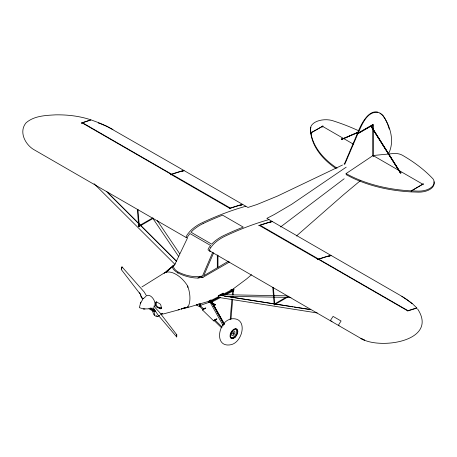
<?xml version="1.0" encoding="UTF-8"?>
<svg xmlns="http://www.w3.org/2000/svg" width="457" height="457" viewBox="0 0 457 457"><rect width="100%" height="100%" fill="white"/><g stroke="black" fill="none" stroke-linecap="round" stroke-linejoin="round"><path stroke-width="0.69" d="M219.029 295.856L219.046 295.336L223.045 293.177L223.49 293.434L223.473 294.468L222.439 295.068M219.474 296.113L219.491 295.593L223.49 293.434M223.045 293.177L223.473 293.96M146.486 295.799L144.138 291.92L121.985 266.859L121.842 267.802M209.574 301.866L209.752 301.809M230.174 319.357L231.933 299.004M232.053 297.598L232.173 296.193M232.293 294.794L232.596 291.28M230.945 319.432L232.642 299.763M232.824 297.656L232.944 296.25M233.064 294.845L233.55 289.224L231.585 290.264L231.916 290.109M121.665 268.962L121.836 267.893M196.441 304.579L196.853 304.745L196.721 304.288M153.089 307.515L157.962 314.902L176.733 336.952L176.79 334.775L159.607 312.468L153.763 306.093M140.522 293.68L140.596 295.593L141.362 297.467A1.839 0.348 60.8 0 0 141.681 297.953L142.681 299.015M222.136 294.885L222.102 294.719A3.222 1.742 88.7 0 0 221.371 294.782L220.377 294.765M200.703 305.048C200.08 306.15 199.526 303.825 200.589 304.591M208.838 301.557C209.432 303.002 208.398 301.809 209.066 301.409M209.009 301.494L209.089 302.06L209.529 302.094M140.499 303.18L139.385 307.664L143.241 308.886L148.336 308.869M196.401 304.476L197.196 305.43L199.778 306.79L200.937 305.265L200.069 305.984M200.737 305.602L199.778 306.79M358.614 132.781L357.414 133.478L345.018 162.641L344.03 164.109M372.889 155.403L372.889 125.058L357.86 133.735L344.692 164.491M388.187 154.283C395.002 142.087 390.558 126.458 383.097 115.627C371.215 103.51 361.047 123.801 357.557 133.136L358.002 133.393C361.904 125.058 366.565 111.451 377.83 112.256M212.785 252.19L202.497 275.999C194.985 277.508 187.09 276.074 180.172 272.926C177.042 271.915 170.352 266.922 175.265 263.935M213.659 252.772L203.708 275.805L228.409 261.227M140.676 302.785L142.818 299.312M154.517 312.434L154.283 313.896L155.123 315.353M140.253 303.716L140.967 302.146M175.22 263.649L187.467 238.046A1.531 0.885 -60 0 1 187.878 236.389L189.912 233.544L210.603 245.489A21.725 12.545 -60 0 0 209.003 247.62L208.569 248.334A1.531 0.885 -60 0 0 208.158 249.99L209.934 251.002M274.76 304.916L274.206 304.836L272.778 287.482M121.985 266.859L121.236 269.459L141.036 295.165M423.022 184.194L423.336 183.863L423.039 184.165A0.628 0.366 -60 0 0 422.954 184.851M210.746 247.597L209.369 249.91A1.782 1.028 -60 0 0 209.369 250.699L361.053 338.511C379.83 350.073 438.926 341.236 417.589 308.921M196.996 304.556L196.504 304.596M81.386 123.104L90.846 119.825C79.552 116.049 67.545 114.667 55.668 114.85C45.574 115.415 34.058 115.804 26.072 122.824C18.326 132.01 25.592 145.492 35.018 150.279L186.587 237.777M143.572 298.467L146.012 296.267M274.234 304.739C275.365 304.545 273.646 303.722 274.548 304.648M173.043 265.854L166.239 272.201L174.768 264.689M224.598 296.147L224.598 295.936A105.156 73.349 46.5 0 0 220.051 295.485A6.592 4.878 -81.1 0 0 219.269 295.736L218.263 295.833L218.555 297.301M296.382 236.029L343.578 194.688L360.316 180.709M251.51 274.726L246.66 278.901L232.596 289.378L223.324 294.159M204.707 308.846L205.856 307.944L204.279 308.521A3.216 1.148 -45.7 0 0 202.657 309.652L202.497 309.995L213.676 320.877A3.216 1.148 -45.7 0 0 214.659 320.528M344.167 178.756L280.581 226.958M400.446 172.706L371.644 127.052L371.838 126.555L371.392 126.686L400.372 172.729M400.195 172.849L400.623 172.586L400.972 172.917L400.195 172.849L400.972 172.917M215.121 320.237L216.995 318.82L215.424 319.403A3.216 1.148 -45.7 0 0 213.802 320.528L213.642 320.871M200.223 276.416L197.898 278.045L196.024 278.005A16.806 5.81 14.9 0 1 177.733 272.726A16.806 5.81 14.9 0 1 173.797 265.174L164.583 272.749L141.893 286.956M373.061 155.517L346.086 173.586L346.223 174.688L351.496 177.447A107.641 62.146 0 0 0 411.18 191.906L411.18 190.877L422.748 184.2L372.838 155.386M346.206 167.153L291.635 204.33L274.309 214.522L266.848 218.366L272.081 221.388L270.258 222.439M182.566 171.118L183.788 170.41L106.841 126.269L100.186 123.264L91.16 119.928L82.414 122.699A2.005 1.16 -60 0 0 81.649 123.304M182.8 171.238L184.011 170.541L242.501 204.308L240.685 205.359M138.985 225.844L152.718 217.915M139.328 226.375L153.581 218.143M310.977 127.394A15.338 8.854 0 0 0 310.497 129.817L310.897 133.781L310.897 132.753L323.082 125.978L322.768 126.309A0.628 0.366 -60 0 0 322.648 126.869M335.964 168.484A107.641 62.146 0 0 1 310.92 134.021L310.92 132.998L322.488 126.321L353.718 144.349M341.705 138.951L342.384 138.962L342.15 139.339L341.705 138.951L342.15 139.339M341.705 139.082L342.482 139.145M342.053 139.156L342.384 138.962M360.413 131.742L372.444 124.801M358.002 133.393L373.163 124.641L373.163 156.317M371.392 126.686L371.838 126.555M371.392 127.195L371.838 126.92M241.507 205.142L242.724 204.439L247.951 207.455L256.971 204.513L277.405 196.11L342.516 165.017M200.777 276.376L197.898 278.045L203.102 277.216L229.483 261.987M371.478 127.149L400.275 172.803L400.623 172.586M400.292 172.78L400.972 172.786M155.563 316.295L156.757 315.604M157.539 316.375L159.213 315.404M160.887 314.439L162.007 313.793M159.442 315.439L157.608 316.495L156.311 316.61M161.275 314.376L162.498 313.673M196.51 304.905L197.178 304.516M196.933 304.979L197.264 304.785L196.841 304.71M200.372 304.116L199.355 304.619L200.372 304.116L200.652 304.693M209.335 301.129L211.111 300.1L211.78 300.483L210.003 301.511L208.906 301.003L208.906 301.906L210.003 302.54L210.003 301.511M210.174 300.952L218.412 296.69M209.055 302.437L210.26 301.986M433.956 181.8A15.338 8.854 0 0 1 431.477 188.313L429.877 189.449A15.338 8.854 0 0 1 418.469 192.151L411.597 191.923L411.597 190.895L423.039 184.028M328.372 256.68L330.794 255.286L272.303 221.514A400.926 231.476 -60 0 0 260.113 225.29A4.416 2.548 -60 0 0 259.228 225.729M329.794 256.114L331.017 255.412L401.846 296.307L412.043 303.317L416.75 307.909L408.004 310.674A2.005 1.16 -60 0 0 407.615 310.92M274.423 304.036L288.156 296.107M274.766 304.568L289.018 296.336M209.969 301.392L211.328 300.677M218.972 297.347L211.203 301.352L219.171 297.341M223.444 295.108L232.613 290.315L223.307 295.108M170.41 174.814L171.318 174.385L81.803 122.705M229.231 208.775L230.534 208.215A400.926 231.476 -60 0 1 242.724 204.439M258.588 225.724L259.89 225.158A400.926 231.476 -60 0 1 272.081 221.388M317.409 259.685L318.323 259.256L407.838 310.937L416.881 308.064M211.631 302.591A0.943 0.571 62.7 0 0 211.654 302.18L220.662 297.433M225.689 294.845L233.036 291.058M224.781 296.107L310.537 309.543M203.114 223.564L206.136 222.153A395.294 228.226 -60 0 1 222.593 215.167L243.278 227.106A395.294 228.226 -60 0 0 226.815 234.093L223.799 235.504A44.403 25.638 -60 0 0 215.241 240.868L213.453 242.404A20.137 11.625 -60 0 0 211.717 244.181L191.026 232.236A19.811 11.436 -60 0 1 194.556 228.923A44.403 25.638 -60 0 1 203.114 223.564M373.163 124.641L372.626 124.51M358.665 131.964L342.402 139.196M358.499 132.062L342.133 139.105L358.762 132.147M230.425 319.146C217.875 322.122 213.813 348.468 231.265 344.641C243.181 341.67 248.197 316.85 231.373 318.832M215.401 304.722L212.448 303.014L211.602 303.294L212.534 303.162L215.316 304.768M184.599 307.704L180.846 309.178L186.787 307.39A46.797 27.02 60 0 0 187.713 307.532L210.351 300.843M200.434 305.339L209.472 302.22M186.787 307.39L181.663 308.783L187.713 307.532A28.951 16.715 60 0 0 187.713 286.099A24.09 13.904 60 0 0 176.151 274.428A24.09 13.904 60 0 0 164.583 272.749A28.951 16.715 60 0 0 164.126 273.594M159.39 307.801L161.281 307.293M199.96 306.653L200.537 305.944L199.88 306.613L202.931 309.595M178.127 309.823L179.984 309.486L163.572 313.908L160.864 313.999M221.811 294.674L286.659 295.816M220.131 294.931L221.125 294.948M226.849 296.302L290.983 297.438M411.597 190.895L418.469 191.123A15.338 8.854 0 0 0 429.877 188.421L431.477 187.29A15.338 8.854 0 0 0 433.025 178.904A176.653 101.991 0 0 0 402.251 155.163A10.368 5.987 0 0 0 393.294 153.552L374.077 155.42A0.628 0.366 -60 0 0 373.643 156.311M143.241 308.886L144.96 309.052M202.497 309.995L202.531 310A3.216 1.148 -45.7 0 0 203.085 309.857M224.735 296.147L229.008 296.782M230.357 297.033L252.207 300.432M253.555 300.683L292.983 306.847M294.331 307.104L310.554 309.618M218.263 295.833L218.886 295.93A1.297 0.96 -81.1 0 0 218.28 296.873L218.383 297.284A1.331 0.983 -81.1 0 0 219.183 297.41L219.086 297.387M218.732 297.456L317.255 312.959M200.634 276.748L203.102 277.216M210.294 251.11L210.677 251.39L209.603 251.07M332.033 321.454L330.725 320.768A1.782 1.028 -60 0 1 330.725 319.974L333.079 316.387L341.082 321.008L338.728 324.596A1.782 1.028 -60 0 0 338.728 325.39L339.083 325.818M176.79 334.775L176.356 335.335L176.722 336.923M210.683 299.975L211.111 300.1M154.609 309.652L150.781 307.932M98.249 123.013L100.186 123.63M100.786 123.876L106.841 126.361L112.953 129.52M139.179 226.472L139.282 226.763L138.819 226.735M372.409 124.818L372.889 125.058M357.414 133.478L357.86 133.735M82.414 122.699L171.598 174.186A400.926 231.476 -60 0 1 183.788 170.41M170.935 174.751A4.416 2.548 -60 0 1 171.821 174.317L230.311 208.084A400.926 231.476 -60 0 1 242.501 204.308M260.113 225.29L318.603 259.056A400.926 231.476 -60 0 1 330.794 255.286M318.432 259.433A2.005 1.16 -60 0 1 318.826 259.188L408.004 310.674M171.067 174.471L229.894 208.432M259.25 225.381L318.072 259.342M230.802 289.595L231.916 290.235L233.967 289.053L233.967 290.081M223.033 294.211L223.473 294.468M219.046 295.336L219.491 295.593M210.226 301.38L209.557 300.997L209.826 301.471M211.602 303.294L214.733 305.105M211.682 303.442L214.647 305.156M198.812 303.539L200.023 304.236M143.652 298.729L142.584 298.113A2.125 1.228 60 0 1 141.139 296.022M157.893 307.133L160.59 308.692M150.404 308.195L154.495 310.56L154.489 311.468A0.714 0.411 60 0 1 154.055 311.72L148.582 308.566M401.846 296.307L407.318 299.838L412.043 303.682M379.984 113.182L382.652 115.37L385.257 119.128L387.519 123.876M149.388 308.229L155.026 311.537A1.08 0.286 32.7 0 0 155.46 311.663L155.271 310.76M186.473 237.714L186.239 237.349A1.782 1.028 -60 0 1 186.239 236.555L187.096 234.972A20.508 11.842 -60 0 1 193.334 228.203A44.403 25.638 -60 0 1 201.897 222.862L204.913 221.451A397.744 229.637 -60 0 1 245.832 206.244M200.537 305.944L204.062 309.389M214.636 319.717L222.188 327.092M214.007 320.414L221.565 327.795M106.498 191.386L176.488 261.193M107.446 192.426L176.471 261.238M94.079 183.708L174.945 264.352M154.814 315.747L153.518 314.136L152.672 311.286M157.277 220.605L179.635 253.652M152.815 218.309L178.761 256.668M371.741 126.977L400.543 172.632M211.528 301.186L224.233 323.83M211.871 301.968L224.29 324.116M212.711 303.934L224.273 324.544M212.168 303.408L223.787 324.127M209.809 301.683L210.043 302.1M209.677 301.563L223.296 325.835M209.883 301.66L210.089 302.083M199.703 304.499L200.269 305.653M387.736 124.533L389.278 129.125M177.733 272.726L177.859 273.2M211.631 302.088L211.591 301.951A0.943 0.571 62.7 0 0 210.86 301.152M139.414 292.617L139.539 293.64M310.897 132.753L310.497 128.788A15.338 8.854 0 0 1 315.181 122.202L317.141 121.276A15.338 8.854 0 0 1 331.668 120.385A176.653 101.991 0 0 1 359.151 131.016M273.36 287.499L274.737 304.219M137.923 209.3L139.299 226.026M137.34 209.289L138.768 226.643M371.73 126.492L371.73 127.006M371.507 126.749L371.507 127.115M322.562 126.018L322.562 127.046M217.972 255.377L217.972 267.254M217.304 255.006L217.304 267.636M187.713 286.099L187.713 287.487M187.713 306.161L187.713 307.532M411.18 190.877A107.641 62.146 0 0 1 346.086 173.586M161.515 308.441A2.125 1.228 60 0 1 160.373 308.384L157.705 306.847A2.125 1.228 60 0 1 156.26 304.75L156.26 302.134A2.125 1.228 60 0 1 156.385 301.86M155.734 305.802A2.119 1.222 60 0 0 156.974 307.27L160.476 308.806A1.839 0.988 30.7 0 0 160.921 308.755L161.464 308.167L160.784 304.939A2.125 1.228 60 0 0 159.642 303.671L156.974 302.134A2.125 1.228 60 0 0 155.529 302.557L155.529 305.173A2.108 1.217 60 0 0 155.734 305.796M235.675 328.869A5.033 2.908 -60 0 1 235.675 334.684A5.033 2.908 -60 0 1 230.648 337.586M231.842 290.252A0.943 0.571 62.7 0 1 233.001 290.915L233.059 291.149A0.943 0.571 62.7 0 1 233.07 291.366M337.026 168.165A107.641 62.146 0 0 1 310.92 132.998M220.754 295.873A1.337 0.72 88.7 0 1 221.125 294.936M146.965 295.588A6.666 3.85 60 0 1 153.169 298.701A6.666 3.85 60 0 1 154.38 306.441M210.751 247.603A20.354 11.751 -60 0 1 216.464 241.564A44.403 25.638 -60 0 1 225.027 236.212L228.043 234.801A397.744 229.637 -60 0 1 268.962 219.594M171.204 174.431A2.005 1.16 -60 0 1 171.598 174.186M171.821 174.317A400.926 231.476 -60 0 1 184.011 170.541M229.425 208.523A4.416 2.548 -60 0 1 230.311 208.084M318.826 259.188A400.926 231.476 -60 0 1 331.017 255.412M317.718 259.496A4.416 2.548 -60 0 1 318.603 259.056M138.802 225.998L139.174 226.461L138.802 225.998M199.509 304.945L199.886 305.407L199.509 304.945M199.412 306.03L199.783 306.493L199.412 306.03M215.567 304.625L213.191 306.127L215.567 304.625M364.326 340.059L361.053 338.511L364.326 340.059M233.304 333.764A0.788 0.451 -60 0 0 233.556 332.547A0.788 0.451 -60 0 0 232.624 333.37A0.788 0.451 -60 0 0 233.304 333.764M234.852 337.112A5.033 2.908 -60 0 0 236.452 329.314A5.033 2.908 -60 0 0 230.494 334.598A5.033 2.908 -60 0 0 234.852 337.112M234.944 337.455A5.535 3.193 -60 0 0 236.703 328.88A5.535 3.193 -60 0 0 230.151 334.69A5.535 3.193 -60 0 0 234.944 337.455M233.624 334.947A2.514 1.451 -60 0 0 234.418 331.051A2.514 1.451 -60 0 0 231.442 333.69A2.514 1.451 -60 0 0 233.624 334.947"/></g></svg>
